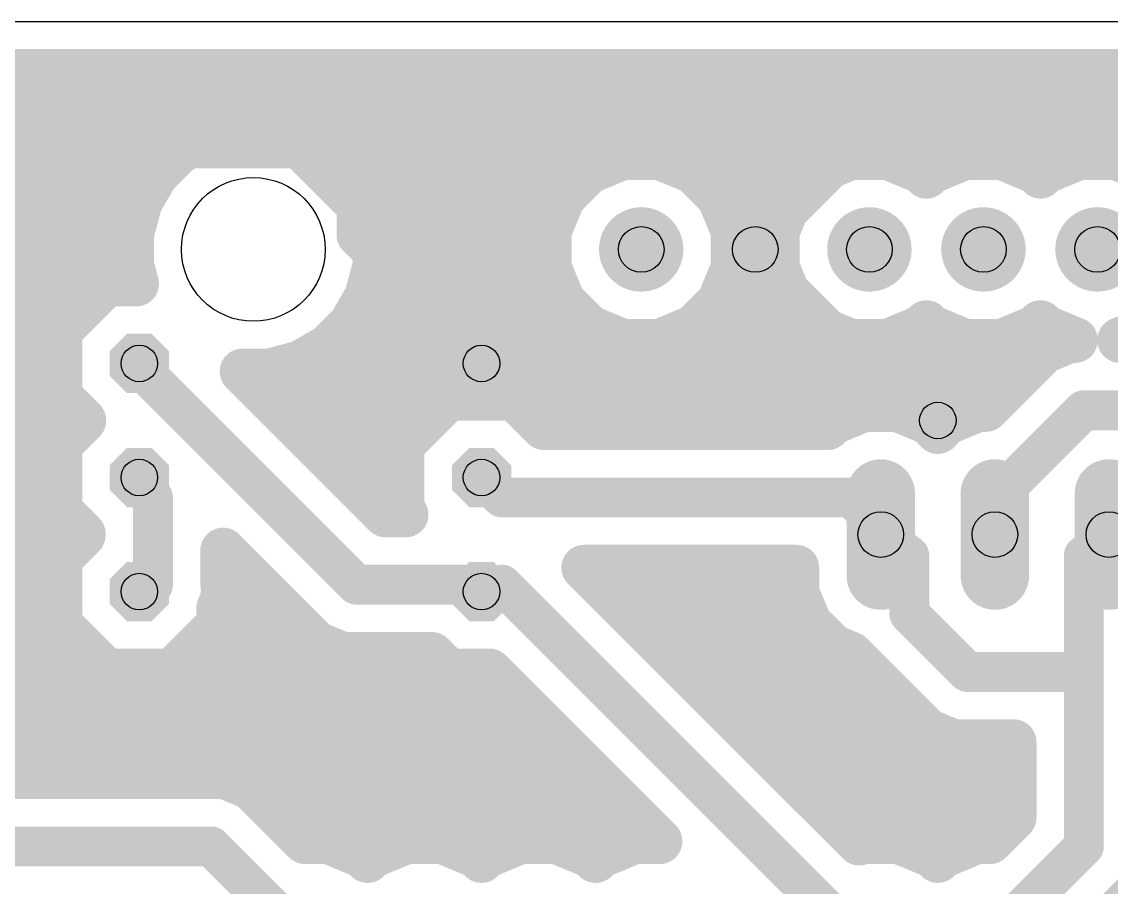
# Model space of a CAD drawing. Extents: x 0 to 108, y 0 to 85.
# Drawn here: x 12.62 to 36.88, y 65.81 to 85.08 of the extents above; entities that cross this region are included whole.
import ezdxf

# ---------------------------------------------------------------- set-up
doc = ezdxf.new("R2010")
doc.units = 0
for name, color, linetype in [('16', 174, 'CONTINUOUS'), ('17', 94, 'CONTINUOUS'), ('20', 178, 'CONTINUOUS'), ('44', 250, 'CONTINUOUS')]:
    doc.layers.add(name, color=color, linetype=linetype)

# ---------------------------------------------------------------- blocks, each defined once
blk = doc.blocks.new('ROUNDP')
at = {"const_width": 0.5}
blk.add_lwpolyline([(0, -0.25, 1), (0, 0.25, 1), (0, -0.25)], format="xyb", dxfattribs=at)
blk = doc.blocks.new('OCTAGONP')
at = {"const_width": 0.5}
blk.add_lwpolyline([(-0.25, -0.1036), (-0.25, 0.1036), (-0.1036, 0.25), (0.1036, 0.25), (0.25, 0.1036), (0.25, -0.1036), (0.1036, -0.25), (-0.1036, -0.25), (-0.25, -0.1036), (-0.25, 0.1036)], dxfattribs=at)
blk = doc.blocks.new('LONGP120')
at = {"const_width": 1}
blk.add_lwpolyline([(-0.6, 0), (0.6, 0)], dxfattribs=at)
at = {"const_width": 0.5}
for points in [[(-0.6, 0.25, 1), (-0.6, -0.25)], [(0.6, -0.25, 1), (0.6, 0.25)]]:
    blk.add_lwpolyline(points, format="xyb", dxfattribs=at)

msp = doc.modelspace()

# ---------------------------------------------------------------- linework, layer by layer
at = {"layer": '16'}
for points, const_width in [([(1.1176, 83.9624), (106.5024, 83.9624)], 1.016), ([(1.1176, 83.312), (106.5024, 83.312)], 1.016), ([(17.4222, 82.7276), (16.731, 82.5424)], 1.016), ([(18.1378, 82.7276), (17.4222, 82.7276)], 1.016), ([(18.829, 82.5424), (18.1378, 82.7276)], 1.016), ([(16.731, 82.5424), (16.1114, 82.1846)], 1.016), ([(19.4486, 82.1846), (18.829, 82.5424)], 1.016), ([(1.1176, 82.296), (16.3043, 82.296)], 1.016), ([(19.2557, 82.296), (91.2343, 82.296)], 1.016), ([(1.9431, 68.0085), (16.1925, 82.2579)], 0.889), ([(16.1114, 82.1846), (15.6054, 81.6786)], 1.016), ([(16.1925, 82.2579), (18.7833, 82.2579)], 0.889), ([(18.7833, 82.2579), (20.0787, 80.9625)], 0.889), ([(19.9546, 81.6786), (19.4486, 82.1846)], 1.016), ([(26.0068, 82.0674), (25.2506, 81.7542)], 1.016), ([(26.8252, 82.0674), (26.0068, 82.0674)], 1.016), ([(27.5814, 81.7542), (26.8252, 82.0674)], 1.016), ([(31.0896, 82.2579), (29.1465, 80.3148)], 0.889), ([(31.0868, 82.0674), (30.3306, 81.7542)], 1.016), ([(31.9052, 82.0674), (31.0868, 82.0674)], 1.016), ([(66.7131, 82.2579), (31.0896, 82.2579)], 0.889), ([(32.6614, 81.7542), (31.9052, 82.0674)], 1.016), ([(33.6268, 82.0674), (32.8706, 81.7542)], 1.016), ([(34.4452, 82.0674), (33.6268, 82.0674)], 1.016), ([(35.2014, 81.7542), (34.4452, 82.0674)], 1.016), ([(36.1668, 82.0674), (35.4106, 81.7542)], 1.016), ([(36.9852, 82.0674), (36.1668, 82.0674)], 1.016), ([(37.7414, 81.7542), (36.9852, 82.0674)], 1.016), ([(25.2506, 81.7542), (24.6718, 81.1754)], 1.016), ([(28.1602, 81.1754), (27.5814, 81.7542)], 1.016), ([(30.3306, 81.7542), (29.7518, 81.1754)], 1.016), ([(32.766, 81.6496), (32.6614, 81.7542)], 1.016), ([(32.8706, 81.7542), (32.766, 81.6496)], 1.016), ([(35.306, 81.6496), (35.2014, 81.7542)], 1.016), ([(35.4106, 81.7542), (35.306, 81.6496)], 1.016), ([(15.6054, 81.6786), (15.2476, 81.059)], 1.016), ([(20.3124, 81.059), (19.9546, 81.6786)], 1.016), ([(1.1176, 81.28), (15.3752, 81.28)], 1.016), ([(20.1848, 81.28), (24.7764, 81.28)], 1.016), ([(28.0556, 81.28), (29.8564, 81.28)], 1.016), ([(15.2476, 81.059), (15.0624, 80.3678)], 1.016), ([(20.4976, 80.3678), (20.3124, 81.059)], 1.016), ([(24.6718, 81.1754), (24.3586, 80.4192)], 1.016), ([(28.4734, 80.4192), (28.1602, 81.1754)], 1.016), ([(29.7518, 81.1754), (29.4386, 80.4192)], 1.016), ([(20.0787, 80.9625), (20.0787, 80.3148)], 0.889), ([(15.0624, 80.3678), (15.0624, 79.6522)], 1.016), ([(20.4976, 79.6522), (20.4976, 80.3678)], 1.016), ([(24.3586, 80.4192), (24.3586, 79.6008)], 1.016), ([(28.4734, 79.6008), (28.4734, 80.4192)], 1.016), ([(29.4386, 80.4192), (29.4386, 79.6008)], 1.016), ([(1.1176, 80.264), (15.0624, 80.264)], 1.016), ([(20.0787, 80.3148), (22.6695, 77.724)], 0.889), ([(20.4976, 80.264), (24.3586, 80.264)], 1.016), ([(28.4734, 80.264), (29.4386, 80.264)], 1.016), ([(29.1465, 80.3148), (28.956, 80.01)], 0.889), ([(29.1465, 79.6671), (28.956, 80.01)], 0.889), ([(15.0624, 79.6522), (15.1707, 79.248)], 1.016), ([(20.3124, 78.961), (20.4976, 79.6522)], 1.016), ([(24.3586, 79.6008), (24.6718, 78.8446)], 1.016), ([(29.1465, 79.6671), (27.2034, 77.724)], 0.889), ([(28.1602, 78.8446), (28.4734, 79.6008)], 1.016), ([(29.1465, 79.6671), (32.385, 76.4286)], 0.889), ([(29.4386, 79.6008), (29.7518, 78.8446)], 1.016), ([(1.1176, 79.248), (15.1707, 79.248)], 1.016), ([(14.5035, 79.248), (13.462, 78.2065)], 1.016), ([(15.1707, 79.248), (14.5035, 79.248)], 1.016), ([(20.3893, 79.248), (24.5047, 79.248)], 1.016), ([(28.3273, 79.248), (29.5847, 79.248)], 1.016), ([(19.9546, 78.3414), (20.3124, 78.961)], 1.016), ([(24.6718, 78.8446), (25.2506, 78.2658)], 1.016), ([(27.5814, 78.2658), (28.1602, 78.8446)], 1.016), ([(29.7518, 78.8446), (30.3306, 78.2658)], 1.016), ([(19.4486, 77.8354), (19.9546, 78.3414)], 1.016), ([(32.6614, 78.2658), (32.766, 78.3704)], 1.016), ([(32.766, 78.3704), (32.8706, 78.2658)], 1.016), ([(35.2014, 78.2658), (35.306, 78.3704)], 1.016), ([(35.306, 78.3704), (35.4106, 78.2658)], 1.016), ([(1.1176, 78.232), (13.4875, 78.232)], 1.016), ([(13.462, 78.2065), (13.462, 76.7335)], 1.016), ([(19.8453, 78.232), (25.3322, 78.232)], 1.016), ([(25.2506, 78.2658), (26.0068, 77.9526)], 1.016), ([(26.8252, 77.9526), (27.5814, 78.2658)], 1.016), ([(27.4998, 78.232), (30.4122, 78.232)], 1.016), ([(30.3306, 78.2658), (31.0868, 77.9526)], 1.016), ([(31.9052, 77.9526), (32.6614, 78.2658)], 1.016), ([(32.5798, 78.232), (32.9522, 78.232)], 1.016), ([(32.8706, 78.2658), (33.6268, 77.9526)], 1.016), ([(34.4452, 77.9526), (35.2014, 78.2658)], 1.016), ([(35.1198, 78.232), (35.4922, 78.232)], 1.016), ([(35.4106, 78.2658), (36.0748, 77.9907)], 1.016), ([(37.0772, 77.9907), (37.7414, 78.2658)], 1.016), ([(26.0068, 77.9526), (26.8252, 77.9526)], 1.016), ([(31.0868, 77.9526), (31.9052, 77.9526)], 1.016), ([(33.6268, 77.9526), (34.4452, 77.9526)], 1.016), ([(35.9605, 77.9907), (35.3863, 77.7529)], 1.016), ([(36.0748, 77.9907), (35.9605, 77.9907)], 1.016), ([(38.6148, 77.9907), (37.0772, 77.9907)], 1.016), ([(18.829, 77.4776), (19.4486, 77.8354)], 1.016), ([(22.6695, 77.724), (22.86, 77.47)], 0.889), ([(23.3172, 77.724), (22.86, 77.47)], 0.889), ([(27.2034, 77.724), (23.3172, 77.724)], 0.889), ([(35.3863, 77.7529), (34.9469, 77.3135)], 1.016), ([(15.5448, 77.0763), (15.24, 77.47)], 0.889), ([(18.1378, 77.2924), (18.829, 77.4776)], 1.016), ([(1.1176, 77.216), (13.462, 77.216)], 1.016), ([(20.7257, 74.1045), (17.5378, 77.2924)], 1.016), ([(17.5378, 77.2924), (18.1378, 77.2924)], 1.016), ([(17.6142, 77.216), (34.8495, 77.216)], 1.016), ([(34.9469, 77.3135), (34.0875, 76.454)], 1.016), ([(15.5448, 77.0763), (20.0787, 72.5424)], 0.889), ([(13.462, 76.7335), (13.9955, 76.2)], 1.016), ([(22.1235, 76.708), (21.082, 75.6665)], 1.016), ([(23.5965, 76.708), (22.1235, 76.708)], 1.016), ([(24.2569, 76.0476), (23.5965, 76.708)], 1.016), ([(31.3761, 76.454), (30.6853, 76.1678)], 1.016), ([(32.1239, 76.454), (31.3761, 76.454)], 1.016), ([(32.8147, 76.1678), (32.1239, 76.454)], 1.016), ([(33.9161, 76.454), (33.2253, 76.1678)], 1.016), ([(34.0875, 76.454), (33.9161, 76.454)], 1.016), ([(1.1176, 76.2), (13.9955, 76.2)], 1.016), ([(13.9955, 76.2), (13.462, 75.6665)], 1.016), ([(18.6302, 76.2), (21.6155, 76.2)], 1.016), ([(24.1045, 76.2), (30.7629, 76.2)], 1.016), ([(30.6853, 76.1678), (30.565, 76.0476)], 1.016), ([(32.385, 76.4286), (33.02, 76.2)], 0.889), ([(32.7371, 76.2), (33.3029, 76.2)], 1.016), ([(33.02, 75.9626), (32.8147, 76.1678)], 1.016), ([(33.2253, 76.1678), (33.02, 75.9626)], 1.016), ([(36.2712, 76.4286), (34.3281, 74.4855)], 0.889), ([(40.1574, 76.4286), (36.2712, 76.4286)], 0.889), ([(30.565, 76.0476), (24.2569, 76.0476)], 1.016), ([(13.462, 75.6665), (13.462, 74.1935)], 1.016), ([(21.082, 75.6665), (21.082, 74.1935)], 1.016), ([(1.1176, 75.184), (13.462, 75.184)], 1.016), ([(19.6462, 75.184), (21.082, 75.184)], 1.016), ([(15.5448, 74.4855), (15.24, 74.93)], 0.889), ([(23.3172, 74.4855), (22.86, 74.93)], 0.889), ([(15.5448, 74.4855), (15.5448, 72.5424)], 0.889), ([(31.0896, 74.4855), (23.3172, 74.4855)], 0.889), ([(31.7373, 73.8378), (31.0896, 74.4855)], 0.889), ([(34.3281, 74.4855), (34.3281, 73.8378)], 0.889), ([(1.1176, 74.168), (13.4875, 74.168)], 1.016), ([(13.462, 74.1935), (13.9827, 73.6728)], 1.016), ([(20.6622, 74.168), (21.1075, 74.168)], 1.016), ([(21.171, 74.1045), (20.7257, 74.1045)], 1.016), ([(21.082, 74.1935), (21.171, 74.1045)], 1.016), ([(31.7373, 73.8378), (31.75, 73.66)], 0.889), ([(34.3281, 73.8378), (34.29, 73.66)], 0.889), ([(13.9827, 73.6472), (13.462, 73.1265)], 1.016), ([(13.9827, 73.6728), (13.9827, 73.6472)], 1.016), ([(32.385, 73.1901), (31.75, 73.66)], 0.889), ([(36.2712, 73.1901), (36.83, 73.66)], 0.889), ([(17.1069, 72.5978), (17.1069, 73.3051)], 1.016), ([(17.1069, 73.3051), (19.1938, 71.2181)], 1.016), ([(1.1176, 73.152), (13.4875, 73.152)], 1.016), ([(13.462, 73.1265), (13.462, 71.6535)], 1.016), ([(17.1069, 73.152), (17.26, 73.152)], 1.016), ([(32.385, 71.8947), (32.385, 73.1901)], 0.889), ([(36.2712, 70.5993), (36.2712, 73.1901)], 0.889), ([(31.2705, 66.7983), (25.1453, 72.9234)], 1.016), ([(25.1453, 72.9234), (29.8704, 72.9234)], 1.016), ([(29.8704, 72.9234), (29.8704, 72.3717)], 1.016), ([(17.125, 72.3432), (17.1069, 72.5978)], 1.016), ([(15.5448, 72.5424), (15.24, 72.39)], 0.889), ([(17.1069, 72.2889), (17.125, 72.3432)], 1.016), ([(17.1069, 72.2317), (17.1069, 72.2889)], 1.016), ([(20.0787, 72.5424), (22.6695, 72.5424)], 0.889), ([(22.6695, 72.5424), (22.86, 72.39)], 0.889), ([(23.3172, 72.5424), (22.86, 72.39)], 0.889), ([(31.0896, 64.77), (23.3172, 72.5424)], 0.889), ([(29.8704, 72.3717), (30.1566, 71.6809)], 1.016), ([(1.1176, 72.136), (13.462, 72.136)], 1.016), ([(17.018, 72.0171), (17.1069, 72.2317)], 1.016), ([(17.0673, 72.136), (18.276, 72.136)], 1.016), ([(25.9327, 72.136), (29.968, 72.136)], 1.016), ([(17.018, 71.6535), (17.018, 72.0171)], 1.016), ([(33.6804, 70.5993), (32.385, 71.8947)], 0.889), ([(13.462, 71.6535), (14.5035, 70.612)], 1.016), ([(15.9765, 70.612), (17.018, 71.6535)], 1.016), ([(30.1566, 71.6809), (30.6853, 71.1522)], 1.016), ([(1.1176, 71.12), (13.9955, 71.12)], 1.016), ([(16.4845, 71.12), (19.4307, 71.12)], 1.016), ([(19.1938, 71.2181), (19.768, 70.9803)], 1.016), ([(26.9487, 71.12), (30.7629, 71.12)], 1.016), ([(30.6853, 71.1522), (31.0832, 70.9873)], 1.016), ([(19.768, 70.9803), (21.7552, 70.9803)], 1.016), ([(21.7552, 70.9803), (22.1235, 70.612)], 1.016), ([(31.0832, 70.9873), (32.3561, 69.7144)], 1.016), ([(14.5035, 70.612), (15.9765, 70.612)], 1.016), ([(22.1235, 70.612), (23.0385, 70.612)], 1.016), ([(23.0385, 70.612), (26.8231, 66.8274)], 1.016), ([(36.2712, 70.5993), (33.6804, 70.5993)], 0.889), ([(36.2712, 66.7131), (36.2712, 70.5993)], 0.889), ([(1.1176, 70.104), (23.5465, 70.104)], 1.016), ([(27.9647, 70.104), (31.9666, 70.104)], 1.016), ([(32.3561, 69.7144), (32.7955, 69.275)], 1.016), ([(32.7955, 69.275), (33.3697, 69.0372)], 1.016), ([(6.8323, 69.088), (24.5625, 69.088)], 1.016), ([(28.9807, 69.088), (33.247, 69.088)], 1.016), ([(33.3697, 69.0372), (34.7091, 69.0372)], 1.016), ([(34.7091, 69.0372), (34.7091, 67.3601)], 1.016), ([(17.1509, 68.2752), (7.8837, 68.2752)], 1.016), ([(17.7251, 68.0374), (17.1509, 68.2752)], 1.016), ([(17.6415, 68.072), (25.5785, 68.072)], 1.016), ([(18.935, 66.8274), (17.7251, 68.0374)], 1.016), ([(29.9967, 68.072), (34.7091, 68.072)], 1.016), ([(34.7091, 67.3601), (34.1764, 66.8274)], 1.016), ([(18.7064, 67.056), (26.5945, 67.056)], 1.016), ([(31.0127, 67.056), (34.405, 67.056)], 1.016), ([(19.4592, 66.8274), (18.935, 66.8274)], 1.016), ([(20.2154, 66.5142), (19.4592, 66.8274)], 1.016), ([(21.1808, 66.8274), (20.4246, 66.5142)], 1.016), ([(21.9992, 66.8274), (21.1808, 66.8274)], 1.016), ([(22.7554, 66.5142), (21.9992, 66.8274)], 1.016), ([(23.7208, 66.8274), (22.9646, 66.5142)], 1.016), ([(24.5392, 66.8274), (23.7208, 66.8274)], 1.016), ([(25.2954, 66.5142), (24.5392, 66.8274)], 1.016), ([(26.2608, 66.8274), (25.5046, 66.5142)], 1.016), ([(26.8231, 66.8274), (26.2608, 66.8274)], 1.016), ([(31.3408, 66.8274), (31.2705, 66.7983)], 1.016), ([(32.1592, 66.8274), (31.3408, 66.8274)], 1.016), ([(32.9154, 66.5142), (32.1592, 66.8274)], 1.016), ([(33.8808, 66.8274), (33.1246, 66.5142)], 1.016), ([(34.1764, 66.8274), (33.8808, 66.8274)], 1.016), ([(16.8402, 66.7131), (5.1816, 66.7131)], 0.889), ([(18.7833, 64.77), (16.8402, 66.7131)], 0.889), ([(20.32, 66.4096), (20.2154, 66.5142)], 1.016), ([(20.4246, 66.5142), (20.32, 66.4096)], 1.016), ([(22.86, 66.4096), (22.7554, 66.5142)], 1.016), ([(22.9646, 66.5142), (22.86, 66.4096)], 1.016), ([(25.4, 66.4096), (25.2954, 66.5142)], 1.016), ([(25.5046, 66.5142), (25.4, 66.4096)], 1.016), ([(33.02, 66.4096), (32.9154, 66.5142)], 1.016), ([(33.1246, 66.5142), (33.02, 66.4096)], 1.016), ([(34.3281, 64.77), (36.2712, 66.7131)], 0.889), ([(36.3474, 64.5802), (37.5955, 65.8282)], 1.016)]:
    msp.add_lwpolyline(points, dxfattribs=dict(at, const_width=const_width))
for points, const_width in [([(17.4222, 82.9816, 1), (17.4222, 82.4736)], 0.508), ([(17.488, 82.4823, 1), (17.3565, 82.9729)], 0.508), ([(18.2035, 82.9729, 1), (18.072, 82.4823)], 0.508), ([(18.1378, 82.4736, 1), (18.1378, 82.9816)], 0.508), ([(16.6653, 82.7877, 1), (16.7968, 82.2971)], 0.508), ([(16.858, 82.3224, 1), (16.604, 82.7624)], 0.508), ([(18.956, 82.7624, 1), (18.702, 82.3224)], 0.508), ([(18.7632, 82.2971, 1), (18.8947, 82.7877)], 0.508), ([(16.3043, 82.042, 1), (16.3043, 82.55)], 0.508), ([(19.2557, 82.55, 1), (19.2557, 82.042)], 0.508), ([(15.9844, 82.4046, 1), (16.2384, 81.9646)], 0.508), ([(16.291, 82.005, 1), (15.9317, 82.3642)], 0.508), ([(16.1925, 82.4802, 1), (16.1925, 82.0357)], 0.4445), ([(16.3497, 82.1007, 1), (16.0353, 82.4151)], 0.4445), ([(18.9405, 82.4151, 1), (18.6261, 82.1007)], 0.4445), ([(18.7833, 82.0357, 1), (18.7833, 82.4802)], 0.4445), ([(19.6282, 82.3642, 1), (19.269, 82.005)], 0.508), ([(19.3216, 81.9646, 1), (19.5756, 82.4046)], 0.508), ([(26.0068, 82.3214, 1), (26.0068, 81.8134)], 0.508), ([(26.104, 81.8327, 1), (25.9096, 82.3021)], 0.508), ([(26.9224, 82.3021, 1), (26.728, 81.8327)], 0.508), ([(26.8252, 81.8134, 1), (26.8252, 82.3214)], 0.508), ([(31.0868, 82.3214, 1), (31.0868, 81.8134)], 0.508), ([(31.0896, 82.4802, 1), (31.0896, 82.0357)], 0.4445), ([(31.2468, 82.1007, 1), (30.9324, 82.4151)], 0.4445), ([(31.184, 81.8327, 1), (30.9896, 82.3021)], 0.508), ([(32.0024, 82.3021, 1), (31.808, 81.8327)], 0.508), ([(31.9052, 81.8134, 1), (31.9052, 82.3214)], 0.508), ([(33.6268, 82.3214, 1), (33.6268, 81.8134)], 0.508), ([(33.724, 81.8327, 1), (33.5296, 82.3021)], 0.508), ([(34.5424, 82.3021, 1), (34.348, 81.8327)], 0.508), ([(34.4452, 81.8134, 1), (34.4452, 82.3214)], 0.508), ([(36.1668, 82.3214, 1), (36.1668, 81.8134)], 0.508), ([(36.264, 81.8327, 1), (36.0696, 82.3021)], 0.508), ([(37.0824, 82.3021, 1), (36.888, 81.8327)], 0.508), ([(36.9852, 81.8134, 1), (36.9852, 82.3214)], 0.508), ([(25.1534, 81.9888, 1), (25.3478, 81.5195)], 0.508), ([(25.4302, 81.5746, 1), (25.071, 81.9338)], 0.508), ([(27.761, 81.9338, 1), (27.4018, 81.5746)], 0.508), ([(27.4842, 81.5195, 1), (27.6786, 81.9888)], 0.508), ([(30.2334, 81.9888, 1), (30.4278, 81.5195)], 0.508), ([(30.5102, 81.5746, 1), (30.151, 81.9338)], 0.508), ([(32.841, 81.9338, 1), (32.4818, 81.5746)], 0.508), ([(32.5642, 81.5195, 1), (32.7586, 81.9888)], 0.508), ([(32.7734, 81.9888, 1), (32.9678, 81.5195)], 0.508), ([(33.0502, 81.5746, 1), (32.691, 81.9338)], 0.508), ([(35.381, 81.9338, 1), (35.0218, 81.5746)], 0.508), ([(35.1042, 81.5195, 1), (35.2986, 81.9888)], 0.508), ([(35.3134, 81.9888, 1), (35.5078, 81.5195)], 0.508), ([(35.5902, 81.5746, 1), (35.231, 81.9338)], 0.508), ([(15.4258, 81.8582, 1), (15.785, 81.499)], 0.508), ([(15.8253, 81.5516, 1), (15.3854, 81.8056)], 0.508), ([(20.1746, 81.8056, 1), (19.7346, 81.5516)], 0.508), ([(19.775, 81.499, 1), (20.1342, 81.8582)], 0.508), ([(32.5864, 81.8292, 1), (32.9456, 81.47)], 0.508), ([(32.5864, 81.47, 1), (32.9456, 81.8292)], 0.508), ([(35.1264, 81.8292, 1), (35.4856, 81.47)], 0.508), ([(35.1264, 81.47, 1), (35.4856, 81.8292)], 0.508), ([(15.3752, 81.026, 1), (15.3752, 81.534)], 0.508), ([(20.1848, 81.534, 1), (20.1848, 81.026)], 0.508), ([(24.7764, 81.026, 1), (24.7764, 81.534)], 0.508), ([(28.0556, 81.534, 1), (28.0556, 81.026)], 0.508), ([(29.8564, 81.026, 1), (29.8564, 81.534)], 0.508), ([(15.4929, 80.9932, 1), (15.0023, 81.1247)], 0.508), ([(20.5577, 81.1247, 1), (20.0671, 80.9932)], 0.508), ([(24.4922, 81.355, 1), (24.8514, 80.9958)], 0.508), ([(24.9065, 81.0782, 1), (24.4372, 81.2726)], 0.508), ([(28.3948, 81.2726, 1), (27.9255, 81.0782)], 0.508), ([(27.9806, 80.9958, 1), (28.3398, 81.355)], 0.508), ([(29.5722, 81.355, 1), (29.9314, 80.9958)], 0.508), ([(29.9865, 81.0782, 1), (29.5172, 81.2726)], 0.508), ([(15.0276, 81.186, 1), (15.4676, 80.932)], 0.508), ([(20.301, 80.9625, 1), (19.8565, 80.9625)], 0.4445), ([(19.9215, 80.8053, 1), (20.2359, 81.1197)], 0.4445), ([(20.0924, 80.932, 1), (20.5324, 81.186)], 0.508), ([(15.3164, 80.3678, 1), (14.8084, 80.3678)], 0.508), ([(20.7516, 80.3678, 1), (20.2436, 80.3678)], 0.508), ([(24.6126, 80.4192, 1), (24.1046, 80.4192)], 0.508), ([(28.7274, 80.4192, 1), (28.2194, 80.4192)], 0.508), ([(29.6926, 80.4192, 1), (29.1846, 80.4192)], 0.508), ([(14.8171, 80.4335, 1), (15.3077, 80.302)], 0.508), ([(15.0624, 80.01, 1), (15.0624, 80.518)], 0.508), ([(20.2359, 80.472, 1), (19.9215, 80.1576)], 0.4445), ([(19.8565, 80.3148, 1), (20.301, 80.3148)], 0.4445), ([(20.4976, 80.518, 1), (20.4976, 80.01)], 0.508), ([(20.2523, 80.302, 1), (20.7429, 80.4335)], 0.508), ([(24.1239, 80.5164, 1), (24.5933, 80.322)], 0.508), ([(24.3586, 80.01, 1), (24.3586, 80.518)], 0.508), ([(28.4734, 80.518, 1), (28.4734, 80.01)], 0.508), ([(28.2387, 80.322, 1), (28.7081, 80.5164)], 0.508), ([(28.9893, 80.472, 1), (29.3037, 80.1576)], 0.4445), ([(29.335, 80.197, 1), (28.958, 80.4326)], 0.4445), ([(29.2039, 80.5164, 1), (29.6733, 80.322)], 0.508), ([(29.4386, 80.01, 1), (29.4386, 80.518)], 0.508), ([(29.1503, 80.1179, 1), (28.7617, 79.9021)], 0.4445), ([(28.7675, 80.1278, 1), (29.1445, 79.8922)], 0.4445), ([(15.3077, 79.718, 1), (14.8171, 79.5865)], 0.508), ([(20.7429, 79.5865, 1), (20.2523, 79.718)], 0.508), ([(24.5933, 79.698, 1), (24.1239, 79.5036)], 0.508), ([(28.7081, 79.5036, 1), (28.2387, 79.698)], 0.508), ([(29.3037, 79.8243, 1), (28.9893, 79.5099)], 0.4445), ([(29.3037, 79.5099, 1), (28.9893, 79.8243)], 0.4445), ([(29.6733, 79.698, 1), (29.2039, 79.5036)], 0.508), ([(14.8084, 79.6522, 1), (15.3164, 79.6522)], 0.508), ([(20.2436, 79.6522, 1), (20.7516, 79.6522)], 0.508), ([(24.1046, 79.6008, 1), (24.6126, 79.6008)], 0.508), ([(28.2194, 79.6008, 1), (28.7274, 79.6008)], 0.508), ([(28.9522, 79.5592, 1), (29.3408, 79.775)], 0.4445), ([(29.1846, 79.6008, 1), (29.6926, 79.6008)], 0.508), ([(14.5035, 79.502, 1), (14.5035, 78.994)], 0.508), ([(14.6831, 79.0684, 1), (14.3239, 79.4276)], 0.508), ([(14.9254, 79.1823, 1), (15.4161, 79.3137)], 0.508), ([(15.1707, 78.994, 1), (15.1707, 79.502)], 0.508), ([(15.1707, 78.994, 1), (15.1707, 79.502)], 0.508), ([(20.3893, 79.502, 1), (20.3893, 78.994)], 0.508), ([(24.5047, 78.994, 1), (24.5047, 79.502)], 0.508), ([(28.3273, 79.502, 1), (28.3273, 78.994)], 0.508), ([(29.5847, 78.994, 1), (29.5847, 79.502)], 0.508), ([(20.5324, 78.834, 1), (20.0924, 79.088)], 0.508), ([(24.8514, 79.0242, 1), (24.4922, 78.665)], 0.508), ([(28.3398, 78.665, 1), (27.9806, 79.0242)], 0.508), ([(29.9314, 79.0242, 1), (29.5722, 78.665)], 0.508), ([(20.0671, 79.0268, 1), (20.5577, 78.8953)], 0.508), ([(24.4372, 78.7474, 1), (24.9065, 78.9418)], 0.508), ([(27.9255, 78.9418, 1), (28.3948, 78.7474)], 0.508), ([(29.5172, 78.7474, 1), (29.9865, 78.9418)], 0.508), ([(20.1342, 78.1617, 1), (19.775, 78.521)], 0.508), ([(32.9456, 78.55, 1), (32.5864, 78.1908)], 0.508), ([(32.9456, 78.1908, 1), (32.5864, 78.55)], 0.508), ([(35.4856, 78.55, 1), (35.1264, 78.1908)], 0.508), ([(35.4856, 78.1908, 1), (35.1264, 78.55)], 0.508), ([(13.716, 78.2065, 1), (13.208, 78.2065)], 0.508), ([(13.2824, 78.3861, 1), (13.6416, 78.0269)], 0.508), ([(13.4875, 77.978, 1), (13.4875, 78.486)], 0.508), ([(19.8453, 78.486, 1), (19.8453, 77.978)], 0.508), ([(19.7346, 78.4684, 1), (20.1746, 78.2144)], 0.508), ([(25.3478, 78.5005, 1), (25.1534, 78.0312)], 0.508), ([(25.071, 78.0862, 1), (25.4302, 78.4454)], 0.508), ([(25.3322, 77.978, 1), (25.3322, 78.486)], 0.508), ([(27.4998, 78.486, 1), (27.4998, 77.978)], 0.508), ([(27.4018, 78.4454, 1), (27.761, 78.0862)], 0.508), ([(27.6786, 78.0312, 1), (27.4842, 78.5005)], 0.508), ([(30.4278, 78.5005, 1), (30.2334, 78.0312)], 0.508), ([(30.151, 78.0862, 1), (30.5102, 78.4454)], 0.508), ([(30.4122, 77.978, 1), (30.4122, 78.486)], 0.508), ([(32.5798, 78.486, 1), (32.5798, 77.978)], 0.508), ([(32.4818, 78.4454, 1), (32.841, 78.0862)], 0.508), ([(32.7586, 78.0312, 1), (32.5642, 78.5005)], 0.508), ([(32.9678, 78.5005, 1), (32.7734, 78.0312)], 0.508), ([(32.691, 78.0862, 1), (33.0502, 78.4454)], 0.508), ([(32.9522, 77.978, 1), (32.9522, 78.486)], 0.508), ([(35.1198, 78.486, 1), (35.1198, 77.978)], 0.508), ([(35.0218, 78.4454, 1), (35.381, 78.0862)], 0.508), ([(35.2986, 78.0312, 1), (35.1042, 78.5005)], 0.508), ([(35.5078, 78.5005, 1), (35.3134, 78.0312)], 0.508), ([(35.231, 78.0862, 1), (35.5902, 78.4454)], 0.508), ([(35.4922, 77.978, 1), (35.4922, 78.486)], 0.508), ([(26.0068, 78.2066, 1), (26.0068, 77.6986)], 0.508), ([(25.9096, 77.7179, 1), (26.104, 78.1873)], 0.508), ([(26.728, 78.1873, 1), (26.9224, 77.7179)], 0.508), ([(26.8252, 77.6986, 1), (26.8252, 78.2066)], 0.508), ([(31.0868, 78.2066, 1), (31.0868, 77.6986)], 0.508), ([(30.9896, 77.7179, 1), (31.184, 78.1873)], 0.508), ([(31.808, 78.1873, 1), (32.0024, 77.7179)], 0.508), ([(31.9052, 77.6986, 1), (31.9052, 78.2066)], 0.508), ([(33.6268, 78.2066, 1), (33.6268, 77.6986)], 0.508), ([(33.5296, 77.7179, 1), (33.724, 78.1873)], 0.508), ([(34.348, 78.1873, 1), (34.5424, 77.7179)], 0.508), ([(34.4452, 77.6986, 1), (34.4452, 78.2066)], 0.508), ([(35.9605, 78.2447, 1), (35.9605, 77.7367)], 0.508), ([(36.0577, 77.756, 1), (35.8633, 78.2254)], 0.508), ([(35.9776, 77.756, 1), (36.172, 78.2254)], 0.508), ([(36.0748, 77.7367, 1), (36.0748, 78.2447)], 0.508), ([(37.0772, 78.2447, 1), (37.0772, 77.7367)], 0.508), ([(36.98, 78.2254, 1), (37.1744, 77.756)], 0.508), ([(19.269, 78.015, 1), (19.6282, 77.6558)], 0.508), ([(19.5756, 77.6154, 1), (19.3216, 78.0553)], 0.508), ([(22.8473, 77.8573, 1), (22.4917, 77.5907)], 0.4445), ([(23.3172, 77.9463, 1), (23.3172, 77.5018)], 0.4445), ([(23.4251, 77.5297, 1), (23.2093, 77.9183)], 0.4445), ([(27.2034, 77.5018, 1), (27.2034, 77.9463)], 0.4445), ([(35.2891, 77.9875, 1), (35.4835, 77.5182)], 0.508), ([(35.5659, 77.5733, 1), (35.2067, 77.9325)], 0.508), ([(15.4157, 77.6061, 1), (15.0643, 77.3339)], 0.4445), ([(18.702, 77.6976, 1), (18.956, 77.2576)], 0.508), ([(18.8947, 77.2323, 1), (18.7632, 77.7229)], 0.508), ([(22.5123, 77.5668, 1), (22.8267, 77.8812)], 0.4445), ([(22.7521, 77.6643, 1), (22.9679, 77.2757)], 0.4445), ([(27.0462, 77.8812, 1), (27.3606, 77.5668)], 0.4445), ([(13.462, 76.962, 1), (13.462, 77.47)], 0.508), ([(17.7174, 77.472, 1), (17.3582, 77.1128)], 0.508), ([(17.5378, 77.5464, 1), (17.5378, 77.0384)], 0.508), ([(17.6142, 77.47, 1), (17.6142, 76.962)], 0.508), ([(18.072, 77.5377, 1), (18.2035, 77.0471)], 0.508), ([(18.1378, 77.0384, 1), (18.1378, 77.5464)], 0.508), ([(22.6822, 77.3367, 1), (23.0378, 77.6033)], 0.4445), ([(34.7673, 77.4931, 1), (35.1265, 77.1339)], 0.508), ([(35.1265, 77.1339, 1), (34.7673, 77.4931)], 0.508), ([(34.8495, 76.962, 1), (34.8495, 77.47)], 0.508), ([(15.702, 77.2335, 1), (15.3876, 76.9191)], 0.4445), ([(15.3691, 76.9402, 1), (15.7205, 77.2124)], 0.4445), ([(13.6416, 76.9131, 1), (13.2824, 76.5539)], 0.508), ([(22.1235, 76.962, 1), (22.1235, 76.454)], 0.508), ([(22.3031, 76.5284, 1), (21.9439, 76.8876)], 0.508), ([(23.7761, 76.8876, 1), (23.4169, 76.5284)], 0.508), ([(23.5965, 76.454, 1), (23.5965, 76.962)], 0.508), ([(13.208, 76.7335, 1), (13.716, 76.7335)], 0.508), ([(31.3761, 76.708, 1), (31.3761, 76.2)], 0.508), ([(31.4733, 76.2193, 1), (31.2789, 76.6887)], 0.508), ([(32.2211, 76.6887, 1), (32.0267, 76.2193)], 0.508), ([(32.1239, 76.2, 1), (32.1239, 76.708)], 0.508), ([(33.9161, 76.708, 1), (33.9161, 76.2)], 0.508), ([(34.0133, 76.2193, 1), (33.8189, 76.6887)], 0.508), ([(34.0875, 76.2, 1), (34.0875, 76.708)], 0.508), ([(14.1751, 76.0204, 1), (13.8159, 76.3796)], 0.508), ([(13.9955, 75.946, 1), (13.9955, 76.454)], 0.508), ([(18.6302, 76.454, 1), (18.6302, 75.946)], 0.508), ([(21.6155, 75.946, 1), (21.6155, 76.454)], 0.508), ([(24.1045, 76.454, 1), (24.1045, 75.946)], 0.508), ([(30.5881, 76.4025, 1), (30.7825, 75.9332)], 0.508), ([(30.8649, 75.9882, 1), (30.5057, 76.3474)], 0.508), ([(30.7629, 75.946, 1), (30.7629, 76.454)], 0.508), ([(32.4603, 76.6377, 1), (32.3097, 76.2195)], 0.4445), ([(32.2278, 76.2714, 1), (32.5422, 76.5858)], 0.4445), ([(32.7371, 76.454, 1), (32.7371, 75.946)], 0.508), ([(32.9943, 76.3474, 1), (32.6351, 75.9882)], 0.508), ([(32.7175, 75.9332, 1), (32.9119, 76.4025)], 0.508), ([(33.1281, 76.4025, 1), (33.3225, 75.9332)], 0.508), ([(33.4049, 75.9882, 1), (33.0457, 76.3474)], 0.508), ([(33.3029, 75.946, 1), (33.3029, 76.454)], 0.508), ([(33.9079, 76.6336, 1), (34.2671, 76.2744)], 0.508), ([(36.2712, 76.6509, 1), (36.2712, 76.2064)], 0.4445), ([(36.4284, 76.2714, 1), (36.114, 76.5858)], 0.4445), ([(13.8159, 76.0204, 1), (14.1751, 76.3796)], 0.508), ([(24.2569, 76.3016, 1), (24.2569, 75.7936)], 0.508), ([(24.0773, 75.868, 1), (24.4365, 76.2272)], 0.508), ([(30.3854, 76.2272, 1), (30.7446, 75.868)], 0.508), ([(30.565, 75.7936, 1), (30.565, 76.3016)], 0.508), ([(32.9447, 75.9909, 1), (33.0953, 76.4091)], 0.4445), ([(13.716, 75.6665, 1), (13.208, 75.6665)], 0.508), ([(21.336, 75.6665, 1), (20.828, 75.6665)], 0.508), ([(32.8404, 76.1422, 1), (33.1996, 75.7829)], 0.508), ([(32.8404, 75.7829, 1), (33.1996, 76.1422)], 0.508), ([(13.2824, 75.8461, 1), (13.6416, 75.4869)], 0.508), ([(20.9024, 75.8461, 1), (21.2616, 75.4869)], 0.508), ([(13.462, 74.93, 1), (13.462, 75.438)], 0.508), ([(19.6462, 75.438, 1), (19.6462, 74.93)], 0.508), ([(21.082, 74.93, 1), (21.082, 75.438)], 0.508), ([(15.4233, 75.0557, 1), (15.0567, 74.8043)], 0.4445), ([(23.0149, 75.0894, 1), (22.7051, 74.7706)], 0.4445), ([(15.7671, 74.4855, 1), (15.3225, 74.4855)], 0.4445), ([(15.3615, 74.3598, 1), (15.7281, 74.6112)], 0.4445), ([(23.3172, 74.7078, 1), (23.3172, 74.2632)], 0.4445), ([(23.1623, 74.3261, 1), (23.4721, 74.6449)], 0.4445), ([(31.2468, 74.6427, 1), (30.9324, 74.3283)], 0.4445), ([(31.0896, 74.2632, 1), (31.0896, 74.7078)], 0.4445), ([(34.5504, 74.4855, 1), (34.1058, 74.4855)], 0.4445), ([(34.1709, 74.6427, 1), (34.4853, 74.3283)], 0.4445), ([(13.6416, 74.3731, 1), (13.2824, 74.0139)], 0.508), ([(13.4875, 73.914, 1), (13.4875, 74.422)], 0.508), ([(20.6622, 74.422, 1), (20.6622, 73.914)], 0.508), ([(20.7257, 74.3585, 1), (20.7257, 73.8505)], 0.508), ([(20.5461, 73.9249, 1), (20.9053, 74.2841)], 0.508), ([(21.2616, 74.3731, 1), (20.9024, 74.0139)], 0.508), ([(20.9914, 73.9249, 1), (21.3506, 74.2841)], 0.508), ([(21.1075, 73.914, 1), (21.1075, 74.422)], 0.508), ([(21.171, 73.8505, 1), (21.171, 74.3585)], 0.508), ([(13.208, 74.1935, 1), (13.716, 74.1935)], 0.508), ([(20.828, 74.1935, 1), (21.336, 74.1935)], 0.508), ([(31.959, 73.8536, 1), (31.5156, 73.822)], 0.4445), ([(34.5454, 73.7912, 1), (34.1108, 73.8844)], 0.4445), ([(14.2367, 73.6728, 1), (13.7287, 73.6728)], 0.508), ([(14.1623, 73.4676, 1), (13.8031, 73.8268)], 0.508), ([(13.8031, 73.4932, 1), (14.1623, 73.8524)], 0.508), ([(31.8822, 73.8387, 1), (31.6178, 73.4813)], 0.4445), ([(31.5801, 73.6806, 1), (31.8945, 73.995)], 0.4445), ([(34.1058, 73.8378, 1), (34.5504, 73.8378)], 0.4445), ([(36.973, 73.4899, 1), (36.687, 73.8301)], 0.4445), ([(13.7287, 73.6472, 1), (14.2367, 73.6472)], 0.508), ([(17.3609, 73.3051, 1), (16.8529, 73.3051)], 0.508), ([(17.2865, 73.4847, 1), (16.9273, 73.1255)], 0.508), ([(31.5283, 73.6442, 1), (31.9717, 73.6758)], 0.4445), ([(34.0727, 73.7066, 1), (34.5073, 73.6134)], 0.4445), ([(13.716, 73.1265, 1), (13.208, 73.1265)], 0.508), ([(13.2824, 73.3061, 1), (13.6416, 72.9469)], 0.508), ([(13.4875, 72.898, 1), (13.4875, 73.406)], 0.508), ([(17.1069, 73.406, 1), (17.1069, 72.898)], 0.508), ([(17.26, 72.898, 1), (17.26, 73.406)], 0.508), ([(32.6073, 73.1901, 1), (32.1627, 73.1901)], 0.4445), ([(32.2528, 73.0114, 1), (32.5172, 73.3688)], 0.4445), ([(36.4935, 73.1901, 1), (36.0489, 73.1901)], 0.4445), ([(36.1282, 73.3602, 1), (36.4142, 73.02)], 0.4445), ([(25.3249, 73.103, 1), (24.9657, 72.7438)], 0.508), ([(25.1453, 73.1774, 1), (25.1453, 72.6694)], 0.508), ([(30.1244, 72.9234, 1), (29.6164, 72.9234)], 0.508), ([(29.8704, 72.6694, 1), (29.8704, 73.1774)], 0.508), ([(17.3603, 72.6158, 1), (16.8535, 72.5798)], 0.508), ([(15.1406, 72.5888, 1), (15.3394, 72.1912)], 0.4445), ([(15.6442, 72.3436, 1), (15.4454, 72.7412)], 0.4445), ([(16.8529, 72.5978, 1), (17.3609, 72.5978)], 0.508), ([(17.3609, 72.2889, 1), (16.8529, 72.2889)], 0.508), ([(17.366, 72.2629, 1), (16.884, 72.4235)], 0.508), ([(20.0787, 72.7647, 1), (20.0787, 72.3201)], 0.4445), ([(19.9215, 72.3852, 1), (20.2359, 72.6996)], 0.4445), ([(22.8083, 72.7159, 1), (22.5307, 72.3689)], 0.4445), ([(22.7897, 72.6008, 1), (22.9303, 72.1792)], 0.4445), ([(22.6695, 72.3201, 1), (22.6695, 72.7647)], 0.4445), ([(22.7212, 72.2165, 1), (22.9988, 72.5635)], 0.4445), ([(23.4744, 72.6996, 1), (23.16, 72.3852)], 0.4445), ([(23.3875, 72.3316, 1), (23.2469, 72.7532)], 0.4445), ([(30.1051, 72.4689, 1), (29.6357, 72.2745)], 0.508), ([(13.462, 71.882, 1), (13.462, 72.39)], 0.508), ([(15.3225, 72.5424, 1), (15.7671, 72.5424)], 0.4445), ([(17.0673, 72.39, 1), (17.0673, 71.882)], 0.508), ([(16.8659, 72.3692, 1), (17.3479, 72.2086)], 0.508), ([(16.8716, 72.3252, 1), (17.3784, 72.3612)], 0.508), ([(17.3416, 72.1345, 1), (16.8722, 72.3289)], 0.508), ([(18.276, 71.882, 1), (18.276, 72.39)], 0.508), ([(25.9327, 72.39, 1), (25.9327, 71.882)], 0.508), ([(29.6164, 72.3717, 1), (30.1244, 72.3717)], 0.508), ([(29.968, 71.882, 1), (29.968, 72.39)], 0.508), ([(17.272, 72.0171, 1), (16.764, 72.0171)], 0.508), ([(16.7833, 72.1143, 1), (17.2527, 71.9199)], 0.508), ([(16.8529, 72.2317, 1), (17.3609, 72.2317)], 0.508), ([(32.5422, 72.0519, 1), (32.2278, 71.7375)], 0.4445), ([(13.6416, 71.8331, 1), (13.2824, 71.4739)], 0.508), ([(17.1976, 71.4739, 1), (16.8384, 71.8331)], 0.508), ([(30.3362, 71.8605, 1), (29.9769, 71.5013)], 0.508), ([(32.1627, 71.8947, 1), (32.6073, 71.8947)], 0.4445), ([(13.208, 71.6535, 1), (13.716, 71.6535)], 0.508), ([(16.764, 71.6535, 1), (17.272, 71.6535)], 0.508), ([(29.9219, 71.5837, 1), (30.3912, 71.7781)], 0.508), ([(13.9955, 70.866, 1), (13.9955, 71.374)], 0.508), ([(16.4845, 71.374, 1), (16.4845, 70.866)], 0.508), ([(19.291, 71.4528, 1), (19.0966, 70.9835)], 0.508), ([(19.0142, 71.0385, 1), (19.3734, 71.3977)], 0.508), ([(19.4307, 70.866, 1), (19.4307, 71.374)], 0.508), ([(26.9487, 71.374, 1), (26.9487, 70.866)], 0.508), ([(30.7825, 71.3868, 1), (30.5881, 70.9175)], 0.508), ([(30.5057, 70.9725, 1), (30.8649, 71.3318)], 0.508), ([(30.7629, 70.866, 1), (30.7629, 71.374)], 0.508), ([(19.768, 71.2343, 1), (19.768, 70.7263)], 0.508), ([(19.6708, 70.7456, 1), (19.8652, 71.215)], 0.508), ([(21.9348, 71.1599, 1), (21.5756, 70.8007)], 0.508), ([(21.7552, 70.7263, 1), (21.7552, 71.2343)], 0.508), ([(31.2628, 71.1669, 1), (30.9036, 70.8077)], 0.508), ([(30.986, 70.7527, 1), (31.1804, 71.222)], 0.508), ([(14.5035, 70.866, 1), (14.5035, 70.358)], 0.508), ([(15.9765, 70.358, 1), (15.9765, 70.866)], 0.508), ([(22.1235, 70.866, 1), (22.1235, 70.358)], 0.508), ([(23.2181, 70.7916, 1), (22.8589, 70.4324)], 0.508), ([(23.0385, 70.358, 1), (23.0385, 70.866)], 0.508), ([(14.3239, 70.4324, 1), (14.6831, 70.7916)], 0.508), ([(15.7969, 70.7916, 1), (16.1561, 70.4324)], 0.508), ([(21.9439, 70.4324, 1), (22.3031, 70.7916)], 0.508), ([(33.6804, 70.8216, 1), (33.6804, 70.377)], 0.4445), ([(33.5232, 70.4421, 1), (33.8376, 70.7565)], 0.4445), ([(36.4935, 70.5993, 1), (36.0489, 70.5993)], 0.4445), ([(36.2712, 70.377, 1), (36.2712, 70.8216)], 0.4445), ([(23.5465, 69.85, 1), (23.5465, 70.358)], 0.508), ([(27.9647, 70.358, 1), (27.9647, 69.85)], 0.508), ([(31.9666, 69.85, 1), (31.9666, 70.358)], 0.508), ([(36.0489, 70.5993, 1), (36.4935, 70.5993)], 0.4445), ([(32.5357, 69.894, 1), (32.1765, 69.5348)], 0.508), ([(32.1765, 69.5348, 1), (32.5357, 69.894)], 0.508), ([(32.8927, 69.5097, 1), (32.6983, 69.0404)], 0.508), ([(32.6159, 69.0954, 1), (32.9751, 69.4546)], 0.508), ([(24.5625, 68.834, 1), (24.5625, 69.342)], 0.508), ([(28.9807, 69.342, 1), (28.9807, 68.834)], 0.508), ([(33.3697, 69.2912, 1), (33.3697, 68.7832)], 0.508), ([(33.247, 68.834, 1), (33.247, 69.342)], 0.508), ([(33.2725, 68.8025, 1), (33.4669, 69.2719)], 0.508), ([(34.9631, 69.0372, 1), (34.4551, 69.0372)], 0.508), ([(34.7091, 68.7832, 1), (34.7091, 69.2912)], 0.508), ([(17.2481, 68.5099, 1), (17.0537, 68.0405)], 0.508), ([(17.1509, 68.0212, 1), (17.1509, 68.5292)], 0.508), ([(17.6415, 68.326, 1), (17.6415, 67.818)], 0.508), ([(17.9047, 68.217, 1), (17.5455, 67.8578)], 0.508), ([(17.6279, 67.8027, 1), (17.8223, 68.272)], 0.508), ([(25.5785, 67.818, 1), (25.5785, 68.326)], 0.508), ([(29.9967, 68.326, 1), (29.9967, 67.818)], 0.508), ([(34.7091, 67.818, 1), (34.7091, 68.326)], 0.508), ([(34.8887, 67.1805, 1), (34.5295, 67.5397)], 0.508), ([(18.7064, 67.31, 1), (18.7064, 66.802)], 0.508), ([(26.5945, 66.802, 1), (26.5945, 67.31)], 0.508), ([(31.0127, 67.31, 1), (31.0127, 66.802)], 0.508), ([(34.405, 66.802, 1), (34.405, 67.31)], 0.508), ([(34.4551, 67.3601, 1), (34.9631, 67.3601)], 0.508), ([(18.935, 67.0814, 1), (18.935, 66.5734)], 0.508), ([(18.7554, 66.6478, 1), (19.1146, 67.007)], 0.508), ([(19.5564, 67.0621, 1), (19.362, 66.5927)], 0.508), ([(19.4592, 66.5734, 1), (19.4592, 67.0814)], 0.508), ([(21.1808, 67.0814, 1), (21.1808, 66.5734)], 0.508), ([(21.278, 66.5927, 1), (21.0836, 67.0621)], 0.508), ([(22.0964, 67.0621, 1), (21.902, 66.5927)], 0.508), ([(21.9992, 66.5734, 1), (21.9992, 67.0814)], 0.508), ([(23.7208, 67.0814, 1), (23.7208, 66.5734)], 0.508), ([(23.818, 66.5927, 1), (23.6236, 67.0621)], 0.508), ([(24.6364, 67.0621, 1), (24.442, 66.5927)], 0.508), ([(24.5392, 66.5734, 1), (24.5392, 67.0814)], 0.508), ([(26.2608, 67.0814, 1), (26.2608, 66.5734)], 0.508), ([(26.358, 66.5927, 1), (26.1636, 67.0621)], 0.508), ([(26.6435, 66.6478, 1), (27.0027, 67.007)], 0.508), ([(26.8231, 66.5734, 1), (26.8231, 67.0814)], 0.508), ([(31.1733, 67.0329, 1), (31.3677, 66.5636)], 0.508), ([(31.3408, 67.0814, 1), (31.3408, 66.5734)], 0.508), ([(31.0909, 66.6187, 1), (31.4501, 66.9779)], 0.508), ([(31.438, 66.5927, 1), (31.2436, 67.0621)], 0.508), ([(32.2564, 67.0621, 1), (32.062, 66.5927)], 0.508), ([(32.1592, 66.5734, 1), (32.1592, 67.0814)], 0.508), ([(33.8808, 67.0814, 1), (33.8808, 66.5734)], 0.508), ([(33.978, 66.5927, 1), (33.7836, 67.0621)], 0.508), ([(33.9968, 67.007, 1), (34.356, 66.6478)], 0.508), ([(34.1764, 66.5734, 1), (34.1764, 67.0814)], 0.508), ([(16.9974, 66.8703, 1), (16.683, 66.5559)], 0.4445), ([(16.8402, 66.4908, 1), (16.8402, 66.9353)], 0.4445), ([(20.395, 66.6938, 1), (20.0358, 66.3346)], 0.508), ([(20.1182, 66.2795, 1), (20.3126, 66.7488)], 0.508), ([(20.3274, 66.7488, 1), (20.5218, 66.2795)], 0.508), ([(20.6042, 66.3346, 1), (20.245, 66.6938)], 0.508), ([(22.935, 66.6938, 1), (22.5758, 66.3346)], 0.508), ([(22.6582, 66.2795, 1), (22.8526, 66.7488)], 0.508), ([(22.8674, 66.7488, 1), (23.0618, 66.2795)], 0.508), ([(23.1442, 66.3346, 1), (22.785, 66.6938)], 0.508), ([(25.475, 66.6938, 1), (25.1158, 66.3346)], 0.508), ([(25.1982, 66.2795, 1), (25.3926, 66.7488)], 0.508), ([(25.4074, 66.7488, 1), (25.6018, 66.2795)], 0.508), ([(25.6842, 66.3346, 1), (25.325, 66.6938)], 0.508), ([(33.095, 66.6938, 1), (32.7358, 66.3346)], 0.508), ([(32.8182, 66.2795, 1), (33.0126, 66.7488)], 0.508), ([(33.0274, 66.7488, 1), (33.2218, 66.2795)], 0.508), ([(33.3042, 66.3346, 1), (32.945, 66.6938)], 0.508), ([(36.4284, 66.5559, 1), (36.114, 66.8703)], 0.4445), ([(20.1404, 66.5892, 1), (20.4996, 66.23)], 0.508), ([(20.1404, 66.23, 1), (20.4996, 66.5892)], 0.508), ([(22.6804, 66.5892, 1), (23.0396, 66.23)], 0.508), ([(22.6804, 66.23, 1), (23.0396, 66.5892)], 0.508), ([(25.2204, 66.5892, 1), (25.5796, 66.23)], 0.508), ([(25.2204, 66.23, 1), (25.5796, 66.5892)], 0.508), ([(32.8404, 66.5892, 1), (33.1996, 66.23)], 0.508), ([(32.8404, 66.23, 1), (33.1996, 66.5892)], 0.508), ([(36.0489, 66.7131, 1), (36.4935, 66.7131)], 0.4445)]:
    msp.add_lwpolyline(points, format="xyb", dxfattribs=dict(at, const_width=const_width))
at = {"layer": '20'}
msp.add_line((107.62, 85.08), (0, 85.08), dxfattribs=at)
msp.add_circle((17.78, 80.01), 1.6, dxfattribs=at)
at = {"layer": '44'}
for centre, radius in [((26.416, 80.01), 0.508), ((28.956, 80.01), 0.508), ((31.496, 80.01), 0.508), ((34.036, 80.01), 0.508), ((36.576, 80.01), 0.508), ((15.24, 77.47), 0.4064), ((22.86, 77.47), 0.4064), ((33.02, 76.2), 0.4064), ((15.24, 74.93), 0.4064), ((22.86, 74.93), 0.4064), ((31.75, 73.66), 0.508), ((34.29, 73.66), 0.508), ((36.83, 73.66), 0.508), ((15.24, 72.39), 0.4064), ((22.86, 72.39), 0.4064)]:
    msp.add_circle(centre, radius, dxfattribs=at)

# ---------------------------------------------------------------- block references
at = {"layer": '17'}
for name, p, xscale, yscale, rotation in [('ROUNDP', (26.416, 80.01), 1.8796, 1.8796, 90), ('ROUNDP', (28.956, 80.01), 1.8796, 1.8796, 90), ('ROUNDP', (31.496, 80.01), 1.8796, 1.8796, 90), ('ROUNDP', (34.036, 80.01), 1.8796, 1.8796, 90), ('ROUNDP', (36.576, 80.01), 1.8796, 1.8796, 90), ('OCTAGONP', (15.24, 77.47), 1.3208, 1.3208, 180), ('OCTAGONP', (22.86, 77.47), 1.3208, 1.3208, 180), ('OCTAGONP', (15.24, 74.93), 1.3208, 1.3208, 180), ('OCTAGONP', (22.86, 74.93), 1.3208, 1.3208, 180), ('LONGP120', (31.75, 73.66), 1.524, 1.524, 90), ('LONGP120', (34.29, 73.66), 1.524, 1.524, 90), ('LONGP120', (36.83, 73.66), 1.524, 1.524, 90)]:
    msp.add_blockref(name, p, dxfattribs=dict(at, xscale=xscale, yscale=yscale, rotation=rotation))
at = {"layer": '17', "xscale": 1.3208, "yscale": 1.3208}
for p in [(33.02, 76.2), (15.24, 72.39), (22.86, 72.39)]:
    msp.add_blockref('OCTAGONP', p, dxfattribs=at)

doc.saveas('drawing.dxf')
